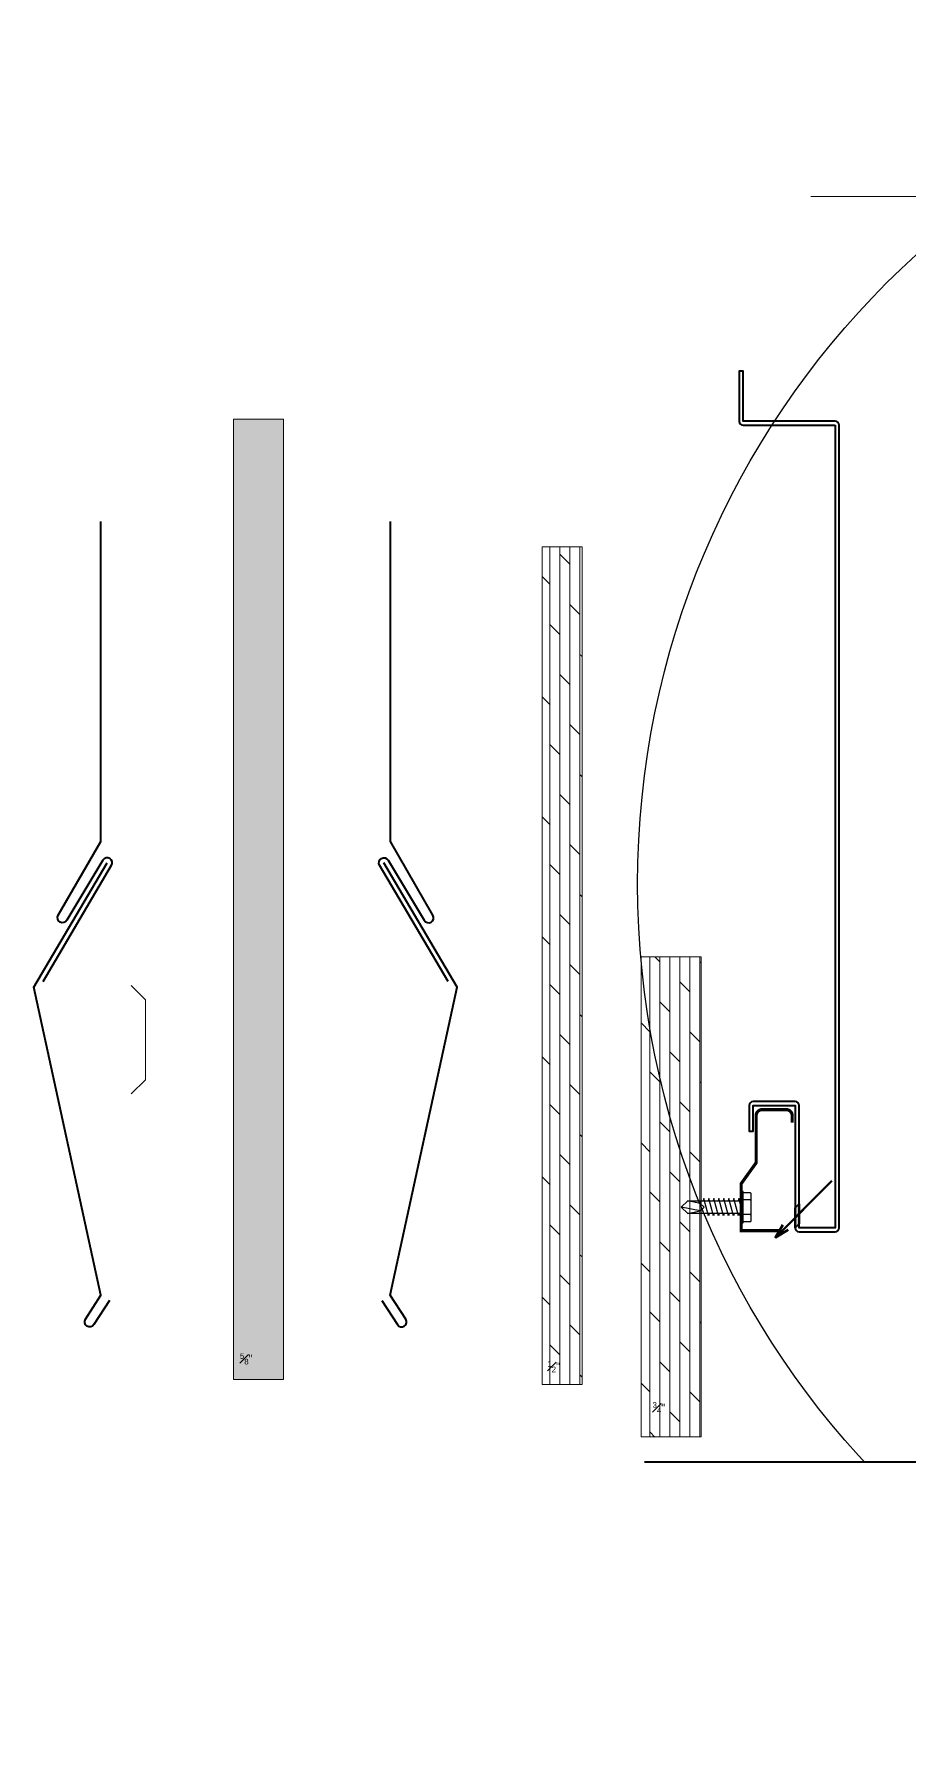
# Model space of a CAD drawing. Header units: inches. Extents: x -301 to 39679, y -468 to 370.
# Drawn here: x -297.44 to -286.51, y 83.98 to 105.21 of the extents above; entities that cross this region are included whole.
import ezdxf

# ---------------------------------------------------------------- set-up
doc = ezdxf.new("R2010")
doc.units = ezdxf.units.IN
doc.header["$MEASUREMENT"] = 0
doc.linetypes.add('CENTER', pattern=[2, 1.25, -0.25, 0.25, -0.25])
for name, color, linetype, lineweight in [('NSE-By_Others', 252, 'Continuous', 0), ('NSE-Flashing 01', 2, 'Continuous', 40), ('NSE-Furring 01', 30, 'Continuous', 18), ('NSE-Grid', 6, 'CENTER', 13), ('NSE-Hardware', 111, 'Continuous', 25), ('NSE-Notes', 11, 'Continuous', 40), ('NSE-Panels 01', 1, 'Continuous', 40)]:
    doc.layers.add(name, color=color, linetype=linetype, lineweight=lineweight)
doc.layers.add('NSE-Construction', color=86, linetype='Continuous', plot=False)
doc.layers.add('Wipeouts', color=7, linetype='Continuous')
doc.styles.add('3_0-0_TEXT', font='simplex.shx', dxfattribs={"width": 0.7, "height": 0.375})
doc.styles.add('Anno - NSSM - Standard', font='arial.ttf', dxfattribs={"height": 0.1})
doc.dimstyles.new('$$$FASTENER$$$', dxfattribs={"dimtxt": 0.375, "dimasz": 0, "dimexe": 0, "dimexo": 0, "dimgap": 0, "dimtad": 0, "dimtih": 1, "dimtoh": 1, "dimdec": 4, "dimzin": 3, "dimdsep": 46, "dimlunit": 4, "dimtxsty": '3_0-0_TEXT', "dimblk": 'NONE', "dimcen": 0, "dimclrd": 256, "dimclre": 256, "dimclrt": 256, "dimadec": 0, "dimazin": 0, "dimtfac": 0.375, "dimtdec": 4, "dimtofl": 0, "dimtmove": 1, "dimatfit": 3, "dimldrblk": 'NONE', "dimfxl": 1, "dimtolj": 1, "dimtzin": 0, "dimarcsym": 0})
doc.dimstyles.get("Standard").update_dxf_attribs({"dimtxt": 0.18, "dimasz": 0.18, "dimexe": 0.18, "dimexo": 0.0625, "dimgap": 0.09, "dimtad": 0, "dimtih": 1, "dimtoh": 1, "dimdec": 4, "dimzin": 0, "dimdsep": 46, "dimtxsty": 'Standard', "dimcen": 0.09, "dimadec": 0, "dimazin": 0, "dimtfac": 1, "dimtdec": 4, "dimtofl": 0, "dimtmove": 0, "dimatfit": 3, "dimfxl": 1, "dimtolj": 1, "dimtzin": 0, "dimarcsym": 0})

# ---------------------------------------------------------------- blocks, each defined once
blk = doc.blocks.new('*U77')
h = blk.add_hatch(color=256)
edge = h.paths.add_edge_path(flags=0)
edge.add_line((0.09375000000000061, 2.914331647891838e-16), (0, 0))
edge.add_line((-4.613364434898727e-19, 2.824870994249482e-35), (-1.346970446835351e-16, 0.0937500000000009))
edge.add_arc((7.073058417550474e-16, 9.89864725018006e-16), 0.09374999999999999, 360.0000000000002, 450.00000000000057, ccw=False)
h = blk.add_hatch(color=256)
edge = h.paths.add_edge_path(flags=0)
edge.add_line((-0.09375000000000061, -2.914331647891838e-16), (0, 0))
edge.add_line((-4.613364434898727e-19, 2.824870994249482e-35), (1.337743717965554e-16, -0.0937500000000009))
edge.add_arc((-7.082285146420272e-16, -9.89864725018006e-16), 0.09374999999999999, 179.9999999999999, 270.0000000000009, ccw=False)
for p, q in [((-1.866349868147313e-16, 0.125), (1.861736503712415e-16, -0.125)), ((0.125, 1.996708369172512e-16), (-2.715078608348657, -4.667972270920517e-18))]:
    blk.add_line(p, q)
at = {"linetype": 'Continuous'}
blk.add_circle((-4.613364434898727e-19, 3.536507697363738e-35), 0.0937499999999999, dxfattribs=at)
blk = doc.blocks.new('*U114')
h = blk.add_hatch()
h.set_pattern_fill('AR-SAND', color=256, scale=0.125)
h.set_pattern_definition([(37.50000000000001, (0, 0), (-0.00787416976370102, 0.2408529711266448), [0, -0.19, 0, -0.2125, 0, -0.203125]), (7.499999999999999, (0, 0), (0.2212220881584659, 0.3527682581537175), [0, -0.1025, 0, -0.17125, 0, -0.065625]), (327.5, (-0.15375, 0), (0.3892677327189369, 0.0007073816921206177), [0, -0.0625, 0, -0.225, 0, -0.29375]), (317.5, (-0.15375, 0), (0.3757658255715367, 0.1097094456167812), [0, -0.03125, 0, -0.1475, 0, -0.16875])])
h.paths.add_polyline_path([(0, 0), (0.625, 0), (0.625, 12), (0, 12)])
blk.add_lwpolyline([(0, 0), (0.625, 0), (0.625, 12), (0, 12)], close=True)
at = {"layer": 'NSE-Construction', "insert": (0.08142566396691109, 0.3288268840885848), "char_height": 0.1, "attachment_point": 1, "style": 'Anno - NSSM - Standard'}
blk.add_mtext_dynamic_manual_height_columns('\\A1;{\\H0.7x;\\S5#8;}"', width=0.3832670884662548, gutter_width=0.5, heights=[0], dxfattribs=at)
blk = doc.blocks.new('*U88')
h = blk.add_hatch()
h.set_pattern_fill('DOLMIT', color=256, scale=0.5, angle=90)
h.set_pattern_definition([(90, (-0.125, 4.464194150639045), (-0.125, 7.654042494670958e-18), []), (135, (-0.125, 4.464194150639045), (-0.2499999995804922, -0.2499999995804921), [0.1767766952966369, -0.3535533905932737])])
h.paths.add_polyline_path([(0.5, 10.46419415063905), (0, 10.46419415063905), (0, 0), (0.5, 0)])
blk.add_lwpolyline([(0, 10.46419415063905), (0, 0), (0.5, 0), (0.5, 10.46419415063905), (0, 10.46419415063905)])
at = {"layer": 'NSE-Construction', "insert": (0.06628236371170715, 0.2928998022183578), "char_height": 0.1, "attachment_point": 1, "style": 'Anno - NSSM - Standard'}
blk.add_mtext_dynamic_manual_height_columns('\\A1;{\\H0.7x;\\S1#2;\\H1.42857x;"}', width=0.3832670884662548, gutter_width=0.5, heights=[0], dxfattribs=at)
blk = doc.blocks.new('Plywood .75')
h = blk.add_hatch()
h.set_pattern_fill('DOLMIT', color=256, scale=0.5, angle=90)
h.set_pattern_definition([(90, (0, 0), (-0.125, 7.654042494670958e-18), []), (135, (0, 0), (-0.2499999995804922, -0.2499999995804921), [0.1767766952966369, -0.3535533905932737])])
h.paths.add_polyline_path([(0.75, 6), (0, 6), (0, 0), (0.75, 0)])
blk.add_lwpolyline([(0, 6), (0, 0), (0.75, 0), (0.75, 6), (0, 6)])
at = {"layer": 'NSE-Construction', "insert": (0.1439387095042548, 0.4358088354285883), "char_height": 0.1, "attachment_point": 1, "style": 'Anno - NSSM - Standard'}
blk.add_mtext_dynamic_manual_height_columns('\\A1;{\\H0.7x;\\S3#4;\\H1.42857x;"}', width=0.3832670884662548, gutter_width=0.5, heights=[0], dxfattribs=at)
blk = doc.blocks.new('_None')
blk = doc.blocks.new('Break Line flip')
blk.add_wipeout([(-6.557742033626113, 0), (-0.31494165246834926, 0), (-0.11175787667707511, 0.568576151612433), (0.11175787667707454, -0.568576151612433), (0.3827021512266811, 0), (6.389561693555777, 0), (6.389561693555777, -3), (-6.557742033626113, -2.9688937388553223)]).dxf.layer = 'Wipeouts'
blk.add_lwpolyline([(6.389561693555777, 0), (0.3827021512266811, 0), (0.1117578766770748, -0.568576151612433), (-0.1117578766770748, 0.568576151612433), (-0.3149416524683488, 0), (-6.557742033626113, 0)])
blk = doc.blocks.new('*U79')
blk.add_hatch(color=8).paths.add_polyline_path([(0.9375000000000568, -1.350000000000006), (0.9375000000000568, -1.600000000000006), (0.8875000000000597, -1.650000000000018), (0.8875000000000739, -1.399999999999989)])
blk.add_lwpolyline([(1.387500000000045, 8.374467036201343), (1.387500000000045, -1.650000000000018), (0.9375000000000573, -1.650000000000018), (0.9375000000000573, -0.1250000000000195, 0.4142135623730482), (0.8875000000000459, -0.07500000000001883), (0.3625000000000687, -0.0750000000000135, 0.4142135623730638), (0.3125000000000573, -0.1250000000000195), (0.3125000000000573, -0.4437500000000194), (0.3625000000000687, -0.4437500000000194), (0.3625000000000687, -0.1250000000000249), (0.8875000000000459, -0.1250000000000195), (0.8875000000000459, -1.650000000000018, 0.414213562373095), (0.9375000000000573, -1.700000000000029), (1.387500000000045, -1.700000000000019, 0.4142135623730482), (1.437500000000057, -1.650000000000018), (1.437500000000057, 8.37446703620135, 0.4142135623730534), (1.387500000000045, 8.424467036201355), (0.2375000000000687, 8.424467036201348), (0.2375000000000678, 9.049467036201348), (0.1875000000000564, 9.049467036201353), (0.1875000000000573, 8.424467036201351, 0.4142135623730742), (0.2375000000000687, 8.374467036201343)], format="xyb", close=True)
at = {"color": 8}
blk.add_lwpolyline([(0.9375000000000568, -1.350000000000006), (0.9375000000000568, -1.600000000000006), (0.9375000000000568, -1.600000000000006), (0.8875000000000313, -1.650000000000018), (0.8875000000000597, -1.650000000000018), (0.8875000000000739, -1.399999999999989)], close=True, dxfattribs=at)
blk.add_leader([(0.64015693308761, -1.772343066912482), (1.184843066912521, -1.227656933087557)], dimstyle='Standard', override={"dimgap": 0, "dimtxsty": 'Standard', "dimclrd": 8, "dimldrblk": 'Open30', "dimlwd": 65535}, dxfattribs=at)
blk = doc.blocks.new('*U113')
for p, q in [((-0.06088547865464868, 0.0903693144523364), (0.02817702134535115, 0.0903693144523364)), ((-0.06088547865464865, -0.09005264466942244), (0.02817702134535117, -0.09005264466942244))]:
    blk.add_line(p, q)
for points in [[(0.02817702134535115, 0.180580294013215), (-0.06088547865464868, 0.180580294013215, 0.414213562373095), (-0.07338547865464884, 0.1680802940132157), (-0.07338547865464884, -0.1677636242303026, 0.414213562373095), (-0.06088547865464866, -0.1802636242303019), (0.02817702134535116, -0.1802636242303019)], [(-0.07338547865464884, 0.1028693144523339, 0.4142135623730846), (-0.06088547865464868, 0.09036931445233462, 0.414213562373095), (-0.07338547865464884, 0.07786931445233533)], [(-0.07338547865464883, -0.07755264466942492, 0.414213562373095), (-0.06088547865464865, -0.09005264466942421, 0.414213562373095), (-0.07338547865464883, -0.1025526446694235)]]:
    blk.add_lwpolyline(points, format="xyb")
blk.add_lwpolyline([(0.05161452134535115, 0.196205294013215), (0.02817702134535115, 0.1962052940132132), (0.02817702134535116, -0.1958886242303036), (0.05161452134535116, -0.1958886242303019)], close=True)
for points in [[(0.05161452134239963, 0.07999927227244445), (0.7193288070591478, 0.07999927227244445), (0.8016145213453724, -7.277275555060301e-07), (0.7193288070595386, -0.08000072772755547), (0.05161452134369637, -0.08000072772755547), (0.05161452134061351, 0.07999927227244445)], [(0.7193288070591478, 0.07999927227244445), (0.5618054195300143, 0.04590445617144633), (0.5159002356310353, -7.277275343007704e-07), (0.5618054195300143, -0.04590591162651193), (0.7193288070594951, -0.08000072772755552)], [(0.5618054195300143, 0.04590445617144633), (0.801614521345351, -7.277275343007704e-07)]]:
    blk.add_leader(points, dimstyle='$$$FASTENER$$$')
at = {"has_arrowhead": 0}
for points in [[(0.07767343117249526, 0.07999927227245511), (0.08517600856052832, 0.1079992722724551), (0.1430530341254638, -0.1080007277275555), (0.1505556115134951, -0.08000072772754481)], [(0.1401734311713104, 0.07999927227245333), (0.1476760085593435, 0.1079992722724534), (0.2055530341242798, -0.108000727727559), (0.2130556115123111, -0.08000072772754836)], [(0.2026734311701256, 0.07999927227245156), (0.2101760085581587, 0.1079992722724516), (0.268053034123095, -0.1080007277275626), (0.2755556115111263, -0.08000072772755192)], [(0.2651734311689417, 0.079999272272448), (0.2726760085569738, 0.107999272272448), (0.3305530341219102, -0.1080007277275662), (0.3380556115099415, -0.08000072772755547)], [(0.3276734311677568, 0.07999927227244445), (0.335176008555789, 0.1079992722724445), (0.3930530341207253, -0.1080007277275662), (0.4005556115087566, -0.08000072772755547)], [(0.3901734311677568, 0.0799992722724444), (0.397676008555789, 0.1079992722724444), (0.4555530341207253, -0.1080007277275662), (0.4630556115087566, -0.08000072772755552)], [(0.4526734311677568, 0.0799992722724444), (0.460176008555789, 0.1079992722724444), (0.5180530341207253, -0.1080007277275662), (0.5255556115087566, -0.08000072772755552)], [(0.05161452134418487, -7.277275556170524e-07), (0.0805530341266486, -0.1080007277275555), (0.08805561151444452, -0.0800007277276052)]]:
    blk.add_leader(points, dimstyle='$$$FASTENER$$$', dxfattribs=at)

msp = doc.modelspace()

# ---------------------------------------------------------------- linework, layer by layer
at = {"layer": 'NSE-By_Others'}
msp.add_lwpolyline([(-296.22812698557, 91.97296189525758), (-296.0513502902734, 92.14973859055422), (-296.0513502902734, 93.14973859055422), (-296.22812698557, 93.32651528585086)], dxfattribs=at)
at = {"layer": 'NSE-Construction', "color": 1}
msp.add_circle((-279.282723471566, 94.59555418156106), 10.61909525732062, dxfattribs=at)
at = {"layer": 'NSE-Flashing 01'}
for points in [[(-297.3305323413861, 93.37618830833664), (-296.4732751162301, 94.82980777714307, 0.9999999999999974), (-296.5815282917033, 94.89230777714319), (-297.0325355168591, 94.14233394891158, -0.9999999999998653), (-297.1407886923321, 94.20483394891157), (-296.6095386923325, 95.12498594043275), (-296.6095386923325, 99.12498594043275)], [(-292.2690844566187, 93.37618830833664), (-293.1263416817746, 94.82980777714307, -0.9999999999999974), (-293.0180885063014, 94.89230777714319), (-292.5670812811456, 94.14233394891158, 0.9999999999998653), (-292.4588281056726, 94.20483394891157), (-292.9900781056722, 95.12498594043275), (-292.9900781056722, 99.12498594043275)], [(-296.5015440369486, 89.39267433941161), (-296.6955311629245, 89.09105583703986, -0.9999999999999297), (-296.8009426746542, 89.15879432827538), (-296.6069555486783, 89.46041283064714), (-297.4435386923324, 93.30545556691861), (-296.5274017039669, 94.8610577771432)], [(-293.0980727610561, 89.39267433941161), (-292.9040856350803, 89.09105583703986, 0.9999999999999297), (-292.7986741233506, 89.15879432827538), (-292.9926612493264, 89.46041283064714), (-292.1560781056723, 93.30545556691861), (-293.0722150940378, 94.8610577771432)]]:
    msp.add_lwpolyline(points, format="xyb", dxfattribs=at)
at = {"layer": 'NSE-Furring 01', "const_width": 0.04}
msp.add_lwpolyline([(-288.1209826942481, 90.26416110589592), (-288.6084826942481, 90.26416110589592), (-288.6084826942481, 90.85148519826554), (-288.4209826942481, 91.11305573597734), (-288.4209826942481, 91.70166110589592, -0.4142135623730734), (-288.3459826942483, 91.77666110589597), (-288.0459826942481, 91.77666110589597, -0.4142135623731045), (-287.9709826942483, 91.70166110589592), (-287.9709826942483, 91.61416110589595)], format="xyb", dxfattribs=at)

# ---------------------------------------------------------------- block references
at = {"layer": 'NSE-By_Others'}
for name, p in [('*U114', (-294.9519631022586, 88.40467715716538)), ('*U88', (-291.0963344228705, 88.34333361282322)), ('Plywood .75', (-289.8598554367088, 87.68690819091698))]:
    msp.add_blockref(name, p, dxfattribs=at)
at = {"layer": 'NSE-Grid', "xscale": 4, "yscale": 4, "zscale": 4}
msp.add_blockref('*U77', (-276.8782209350099, 103.183722888879), dxfattribs=at)
at = {"layer": 'NSE-Hardware', "rotation": 180}
msp.add_blockref('*U113', (-288.5568681729039, 90.55782242435319), dxfattribs=at)
at = {"layer": 'NSE-Panels 01'}
msp.add_blockref('*U79', (-288.8209826942482, 91.951661105896), dxfattribs=at)

# ---------------------------------------------------------------- next in the draw order: block references
at = {"layer": 'NSE-Notes'}
msp.add_blockref('Break Line flip', (-283.2582238929251, 87.3705835338496), dxfattribs=at)

doc.saveas('drawing.dxf')
